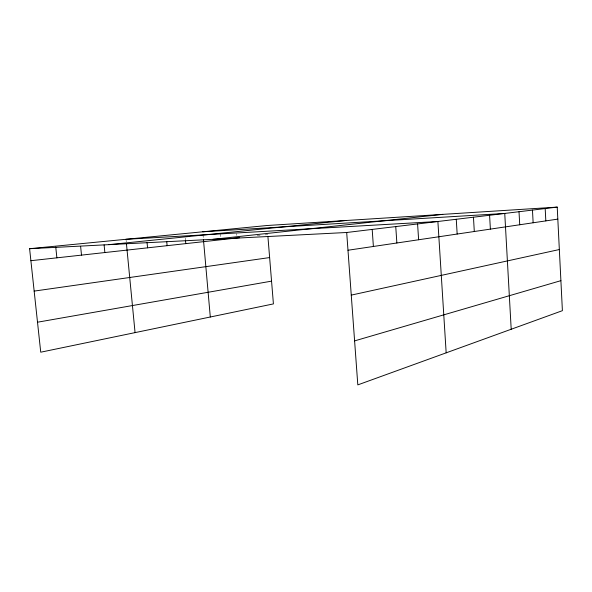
<?xml version="1.0" encoding="UTF-8"?>
<svg xmlns="http://www.w3.org/2000/svg" width="592" height="592" viewBox="0 0 592 592"><rect width="100%" height="100%" fill="white"/><g stroke="black" fill="none" stroke-linecap="round" stroke-linejoin="round"><path stroke-width="0.44" stroke-dasharray="2.96 2.22" d="M257.143 235.749L260.68 235.357M265.105 234.869L267.754 234.58M126.096 240.189L126.274 241.995M185.289 238.125L185.451 239.952M202.997 234.484L203.389 238.961M220.172 233.633L220.476 237.14M236.689 233.67L236.83 235.387"/><path stroke-width="0.89" d="M354.601 340.888L560.898 280.66M351.263 295.112L559.344 249.535M37.511 322.211L271.558 281.141M347.985 250.238L557.819 219.114M34.158 291.101L269.634 257.572M346.69 232.493L557.22 207.111L562.4 310.674L357.812 384.889L346.69 232.493L29.6 248.707L40.737 352.196L273.415 303.903L267.902 236.415M30.888 260.702L239.664 237.681M213.113 239.323L442.772 214.371M108.861 244.651L345.787 220.52M29.6 248.707L267.014 225.515L557.22 207.111M202.76 231.79L504.747 213.438L511.199 329.248M126.007 239.294L437.888 221.497L446.168 352.839M55.752 247.064L56.884 257.838M80.616 246.376L81.504 255.122M104.103 244.873L104.865 252.547M126.444 243.793L135.065 332.623M147.06 242.557L147.563 247.833M166.722 241.381L167.114 245.68M185.54 240.87L185.784 243.623M203.47 239.856L210.308 317.001M372.19 229.415L373.389 246.472M395.752 226.573L396.862 242.986M417.589 223.946L418.625 239.76M456.262 219.284L457.165 234.04M473.459 217.212L474.303 231.502M489.591 215.266L490.383 229.119M519.014 211.721L519.724 224.768M532.474 210.093L533.14 222.777M545.188 208.562L545.824 220.897"/></g></svg>
